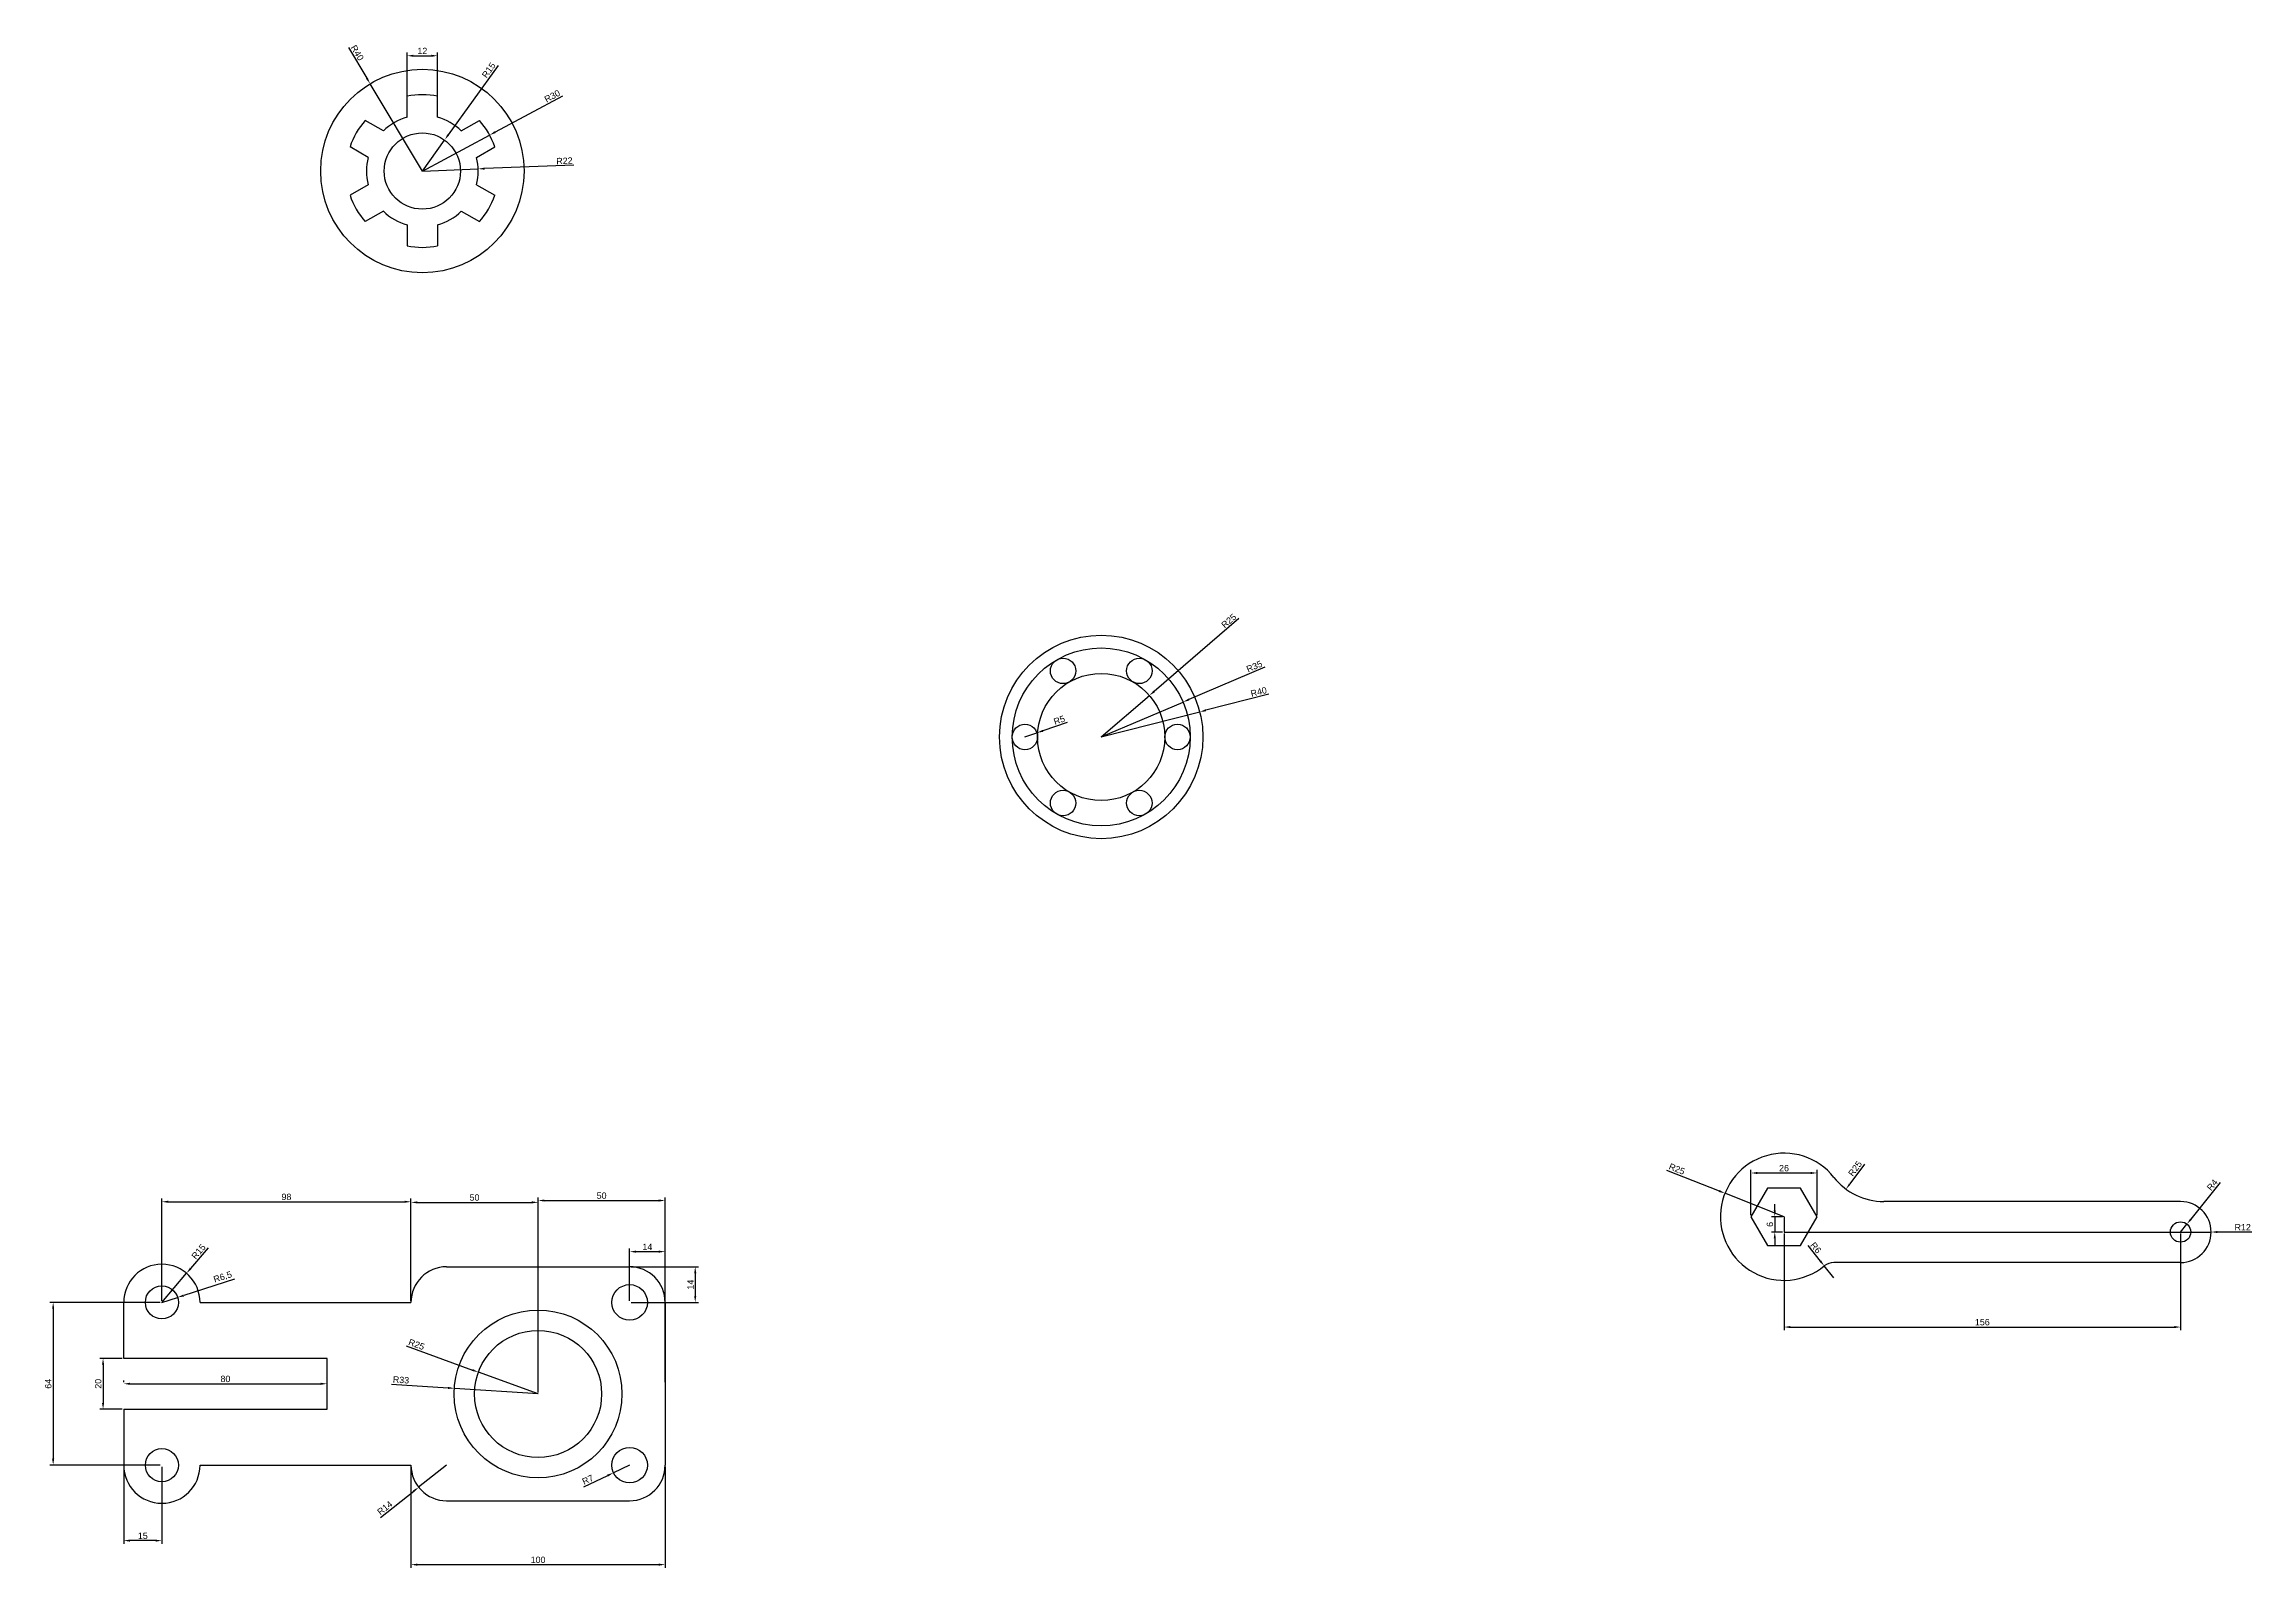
# Model space of a CAD drawing. Header units: millimetres. Extents: x 340 to 2726, y 2120 to 4769.
# Drawn here: x 1218 to 2086, y 2280 to 2879 of the extents above; entities that cross this region are included whole.
import ezdxf

# ---------------------------------------------------------------- set-up
doc = ezdxf.new("R2010")
doc.units = ezdxf.units.MM
doc.styles.get("Standard").update_dxf_attribs({"font": 'arial.ttf'})
doc.dimstyles.new('ISO-25', dxfattribs={"dimtxt": 2.5, "dimasz": 2.5, "dimexe": 1.25, "dimexo": 0.625, "dimtad": 1, "dimtxsty": 'Standard', "dimcen": 2.5, "dimadec": 0, "dimazin": 0, "dimtfac": 1, "dimtmove": 0, "dimatfit": 3, "dimfxl": 1, "dimarcsym": 0})

# ---------------------------------------------------------------- blocks, each defined once
blk = doc.blocks.new('*D47')
at = {"color": 0, "lineweight": -2, "transparency": 16777216}
for p, q in [((1248.62, 2362.68), (1239.86, 2362.68)), ((1241.11, 2360.18), (1241.11, 2345.18)), ((1248.62, 2342.68), (1239.86, 2342.68))]:
    blk.add_line(p, q, dxfattribs=at)
at = {"color": 0, "transparency": 16777216}
for points in [[(1240.69, 2360.18), (1241.53, 2360.18), (1241.11, 2362.68)], [(1240.69, 2345.18), (1241.53, 2345.18), (1241.11, 2342.68)]]:
    blk.add_solid(points, dxfattribs=at)
at = {"layer": 'Defpoints', "color": 0, "transparency": 16777216}
for p in [(1249.24, 2362.68), (1241.11, 2342.68), (1249.24, 2342.68)]:
    blk.add_point(p, dxfattribs=at)
at = {"color": 0, "transparency": 16777216, "insert": (1239.21, 2352.68), "char_height": 2.5, "attachment_point": 5, "rotation": 90}
blk.add_mtext('20', dxfattribs=at)
blk = doc.blocks.new('*D48')
at = {"color": 0, "lineweight": -2, "transparency": 16777216}
for p, q in [((1249.24, 2353.3), (1249.24, 2353.93)), ((1329.24, 2353.3), (1329.24, 2353.93)), ((1251.74, 2352.68), (1326.74, 2352.68))]:
    blk.add_line(p, q, dxfattribs=at)
at = {"color": 0, "transparency": 16777216}
for points in [[(1251.74, 2353.1), (1251.74, 2352.26), (1249.24, 2352.68)], [(1326.74, 2353.1), (1326.74, 2352.26), (1329.24, 2352.68)]]:
    blk.add_solid(points, dxfattribs=at)
at = {"layer": 'Defpoints', "color": 0, "transparency": 16777216}
for p in [(1249.24, 2352.68), (1329.24, 2352.68), (1329.24, 2352.68)]:
    blk.add_point(p, dxfattribs=at)
at = {"color": 0, "transparency": 16777216, "insert": (1289.24, 2354.58), "char_height": 2.5, "attachment_point": 5}
blk.add_mtext('80', dxfattribs=at)
blk = doc.blocks.new('*D49')
at = {"color": 0, "lineweight": -2, "transparency": 16777216}
for p, q in [((1263.62, 2384.68), (1220.23, 2384.68)), ((1221.48, 2382.18), (1221.48, 2323.18)), ((1263.62, 2320.68), (1220.23, 2320.68))]:
    blk.add_line(p, q, dxfattribs=at)
at = {"color": 0, "transparency": 16777216}
for points in [[(1221.06, 2382.18), (1221.89, 2382.18), (1221.48, 2384.68)], [(1221.06, 2323.18), (1221.89, 2323.18), (1221.48, 2320.68)]]:
    blk.add_solid(points, dxfattribs=at)
at = {"layer": 'Defpoints', "color": 0, "transparency": 16777216}
for p in [(1264.24, 2384.68), (1221.48, 2320.68), (1264.24, 2320.68)]:
    blk.add_point(p, dxfattribs=at)
at = {"color": 0, "transparency": 16777216, "insert": (1219.57, 2352.68), "char_height": 2.5, "attachment_point": 5, "rotation": 90}
blk.add_mtext('64', dxfattribs=at)
blk = doc.blocks.new('*D50')
at = {"color": 0, "lineweight": -2, "transparency": 16777216}
for p, q in [((1249.24, 2320.05), (1249.24, 2289.75)), ((1264.24, 2320.05), (1264.24, 2289.75)), ((1261.74, 2291), (1251.74, 2291))]:
    blk.add_line(p, q, dxfattribs=at)
at = {"color": 0, "transparency": 16777216}
for points in [[(1251.74, 2291.42), (1251.74, 2290.59), (1249.24, 2291)], [(1261.74, 2291.42), (1261.74, 2290.59), (1264.24, 2291)]]:
    blk.add_solid(points, dxfattribs=at)
at = {"layer": 'Defpoints', "color": 0, "transparency": 16777216}
for p in [(1249.24, 2320.68), (1264.24, 2320.68), (1249.24, 2291)]:
    blk.add_point(p, dxfattribs=at)
at = {"color": 0, "transparency": 16777216, "insert": (1256.74, 2292.9), "char_height": 2.5, "attachment_point": 5}
blk.add_mtext('15', dxfattribs=at)
blk = doc.blocks.new('*D51')
at = {"color": 0, "lineweight": -2, "transparency": 16777216}
for p, q in [((1264.24, 2385.3), (1264.24, 2425.51)), ((1266.74, 2424.26), (1359.74, 2424.26)), ((1362.24, 2385.3), (1362.24, 2425.51))]:
    blk.add_line(p, q, dxfattribs=at)
at = {"color": 0, "transparency": 16777216}
for points in [[(1266.74, 2424.68), (1266.74, 2423.85), (1264.24, 2424.26)], [(1359.74, 2424.68), (1359.74, 2423.85), (1362.24, 2424.26)]]:
    blk.add_solid(points, dxfattribs=at)
at = {"layer": 'Defpoints', "color": 0, "transparency": 16777216}
for p in [(1362.24, 2424.26), (1264.24, 2384.68), (1362.24, 2384.68)]:
    blk.add_point(p, dxfattribs=at)
at = {"color": 0, "transparency": 16777216, "insert": (1313.24, 2426.16), "char_height": 2.5, "attachment_point": 5}
blk.add_mtext('98', dxfattribs=at)
blk = doc.blocks.new('*D52')
at = {"color": 0, "lineweight": -2, "transparency": 16777216}
for p, q in [((1362.24, 2385.3), (1362.24, 2425.27)), ((1364.74, 2424.02), (1409.74, 2424.02)), ((1412.24, 2349.3), (1412.24, 2425.27))]:
    blk.add_line(p, q, dxfattribs=at)
at = {"color": 0, "transparency": 16777216}
for points in [[(1364.74, 2424.44), (1364.74, 2423.6), (1362.24, 2424.02)], [(1409.74, 2424.44), (1409.74, 2423.6), (1412.24, 2424.02)]]:
    blk.add_solid(points, dxfattribs=at)
at = {"layer": 'Defpoints', "color": 0, "transparency": 16777216}
for p in [(1412.24, 2424.02), (1362.24, 2384.68), (1412.24, 2348.68)]:
    blk.add_point(p, dxfattribs=at)
at = {"color": 0, "transparency": 16777216, "insert": (1387.24, 2425.92), "char_height": 2.5, "attachment_point": 5}
blk.add_mtext('50', dxfattribs=at)
blk = doc.blocks.new('*D53')
at = {"color": 0, "lineweight": -2, "transparency": 16777216}
for p, q in [((1412.24, 2349.3), (1412.24, 2426)), ((1414.74, 2424.75), (1459.74, 2424.75)), ((1462.24, 2353.3), (1462.24, 2426))]:
    blk.add_line(p, q, dxfattribs=at)
at = {"color": 0, "transparency": 16777216}
for points in [[(1414.74, 2425.16), (1414.74, 2424.33), (1412.24, 2424.75)], [(1459.74, 2425.16), (1459.74, 2424.33), (1462.24, 2424.75)]]:
    blk.add_solid(points, dxfattribs=at)
at = {"layer": 'Defpoints', "color": 0, "transparency": 16777216}
for p in [(1462.24, 2424.75), (1412.24, 2348.68), (1462.24, 2352.68)]:
    blk.add_point(p, dxfattribs=at)
at = {"color": 0, "transparency": 16777216, "insert": (1437.24, 2426.65), "char_height": 2.5, "attachment_point": 5}
blk.add_mtext('50', dxfattribs=at)
blk = doc.blocks.new('*D54')
at = {"color": 0, "lineweight": -2, "transparency": 16777216}
for p, q in [((1448.24, 2385.3), (1448.24, 2405.89)), ((1462.24, 2385.3), (1462.24, 2405.89)), ((1450.74, 2404.64), (1459.74, 2404.64))]:
    blk.add_line(p, q, dxfattribs=at)
at = {"color": 0, "transparency": 16777216}
for points in [[(1450.74, 2405.05), (1450.74, 2404.22), (1448.24, 2404.64)], [(1459.74, 2405.05), (1459.74, 2404.22), (1462.24, 2404.64)]]:
    blk.add_solid(points, dxfattribs=at)
at = {"layer": 'Defpoints', "color": 0, "transparency": 16777216}
for p in [(1462.24, 2404.64), (1448.24, 2384.68), (1462.24, 2384.68)]:
    blk.add_point(p, dxfattribs=at)
at = {"color": 0, "transparency": 16777216, "insert": (1455.24, 2406.52), "char_height": 2.5, "attachment_point": 5}
blk.add_mtext('14', dxfattribs=at)
blk = doc.blocks.new('*D55')
at = {"color": 0, "lineweight": -2, "transparency": 16777216}
for p, q in [((1448.87, 2398.68), (1475.31, 2398.68)), ((1474.06, 2396.18), (1474.06, 2387.18)), ((1448.87, 2384.68), (1475.31, 2384.68))]:
    blk.add_line(p, q, dxfattribs=at)
at = {"color": 0, "transparency": 16777216}
for points in [[(1473.65, 2396.18), (1474.48, 2396.18), (1474.06, 2398.68)], [(1473.65, 2387.18), (1474.48, 2387.18), (1474.06, 2384.68)]]:
    blk.add_solid(points, dxfattribs=at)
at = {"layer": 'Defpoints', "color": 0, "transparency": 16777216}
for p in [(1448.24, 2398.68), (1448.24, 2384.68), (1474.06, 2384.68)]:
    blk.add_point(p, dxfattribs=at)
at = {"color": 0, "transparency": 16777216, "insert": (1472.18, 2391.68), "char_height": 2.5, "attachment_point": 5, "rotation": 90}
blk.add_mtext('14', dxfattribs=at)
blk = doc.blocks.new('*D56')
at = {"color": 0, "lineweight": -2, "transparency": 16777216}
for p, q in [((1362.24, 2320.05), (1362.24, 2280.3)), ((1462.24, 2320.05), (1462.24, 2280.3)), ((1364.74, 2281.55), (1459.74, 2281.55))]:
    blk.add_line(p, q, dxfattribs=at)
at = {"color": 0, "transparency": 16777216}
for points in [[(1364.74, 2281.97), (1364.74, 2281.14), (1362.24, 2281.55)], [(1459.74, 2281.97), (1459.74, 2281.14), (1462.24, 2281.55)]]:
    blk.add_solid(points, dxfattribs=at)
at = {"layer": 'Defpoints', "color": 0, "transparency": 16777216}
for p in [(1362.24, 2320.68), (1462.24, 2320.68), (1462.24, 2281.55)]:
    blk.add_point(p, dxfattribs=at)
at = {"color": 0, "transparency": 16777216, "insert": (1412.24, 2283.45), "char_height": 2.5, "attachment_point": 5}
blk.add_mtext('100', dxfattribs=at)
blk = doc.blocks.new('*D57')
at = {"color": 0, "lineweight": -2, "transparency": 16777216}
for p, q in [((1282.48, 2406.19), (1275.56, 2398.03)), ((1264.24, 2384.68), (1273.94, 2396.12))]:
    blk.add_line(p, q, dxfattribs=at)
at = {"color": 0, "transparency": 16777216}
blk.add_solid([(1275.24, 2398.3), (1275.88, 2397.76), (1273.94, 2396.12)], dxfattribs=at)
at = {"layer": 'Defpoints', "color": 0, "transparency": 16777216}
for p in [(1273.94, 2396.12), (1264.24, 2384.68)]:
    blk.add_point(p, dxfattribs=at)
at = {"color": 0, "transparency": 16777216, "insert": (1278.69, 2404.66), "char_height": 2.5, "attachment_point": 5, "rotation": 49.70749}
blk.add_mtext('R15', dxfattribs=at)
blk = doc.blocks.new('*D58')
at = {"color": 0, "lineweight": -2, "transparency": 16777216}
for p, q in [((1292.78, 2393.77), (1272.82, 2387.41)), ((1264.24, 2384.68), (1270.44, 2386.65))]:
    blk.add_line(p, q, dxfattribs=at)
at = {"color": 0, "transparency": 16777216}
blk.add_solid([(1272.69, 2387.81), (1272.95, 2387.01), (1270.44, 2386.65)], dxfattribs=at)
at = {"layer": 'Defpoints', "color": 0, "transparency": 16777216}
for p in [(1264.24, 2384.68), (1270.44, 2386.65)]:
    blk.add_point(p, dxfattribs=at)
at = {"color": 0, "transparency": 16777216, "insert": (1288.22, 2394.55), "char_height": 2.5, "attachment_point": 5, "rotation": 17.67052}
blk.add_mtext('R6,5', dxfattribs=at)
blk = doc.blocks.new('*D59')
at = {"color": 0, "lineweight": -2, "transparency": 16777216}
for p, q in [((1376.24, 2320.68), (1365.26, 2312)), ((1350.27, 2300.15), (1363.3, 2310.45))]:
    blk.add_line(p, q, dxfattribs=at)
at = {"color": 0, "transparency": 16777216}
blk.add_solid([(1363.04, 2310.78), (1363.56, 2310.12), (1365.26, 2312)], dxfattribs=at)
at = {"layer": 'Defpoints', "color": 0, "transparency": 16777216}
for p in [(1376.24, 2320.68), (1365.26, 2312)]:
    blk.add_point(p, dxfattribs=at)
at = {"color": 0, "transparency": 16777216, "insert": (1351.94, 2303.87), "char_height": 2.5, "attachment_point": 5, "rotation": 38.31981}
blk.add_mtext('R14', dxfattribs=at)
blk = doc.blocks.new('*D60')
at = {"color": 0, "lineweight": -2, "transparency": 16777216}
for p, q in [((1448.24, 2320.68), (1441.92, 2317.69)), ((1430.22, 2312.17), (1439.65, 2316.62))]:
    blk.add_line(p, q, dxfattribs=at)
at = {"color": 0, "transparency": 16777216}
blk.add_solid([(1439.48, 2317), (1439.83, 2316.24), (1441.92, 2317.69)], dxfattribs=at)
at = {"layer": 'Defpoints', "color": 0, "transparency": 16777216}
for p in [(1448.24, 2320.68), (1441.92, 2317.69)]:
    blk.add_point(p, dxfattribs=at)
at = {"color": 0, "transparency": 16777216, "insert": (1431.81, 2314.99), "char_height": 2.5, "attachment_point": 5, "rotation": 25.28977}
blk.add_mtext('R7', dxfattribs=at)
blk = doc.blocks.new('*D61')
at = {"color": 0, "lineweight": -2, "transparency": 16777216}
for p, q in [((1360.37, 2367.6), (1386.41, 2358.1)), ((1412.24, 2348.68), (1388.76, 2357.24))]:
    blk.add_line(p, q, dxfattribs=at)
at = {"color": 0, "transparency": 16777216}
blk.add_solid([(1386.55, 2358.49), (1386.27, 2357.71), (1388.76, 2357.24)], dxfattribs=at)
at = {"layer": 'Defpoints', "color": 0, "transparency": 16777216}
for p in [(1388.76, 2357.24), (1412.24, 2348.68)]:
    blk.add_point(p, dxfattribs=at)
at = {"color": 0, "transparency": 16777216, "insert": (1364.42, 2368.14), "char_height": 2.5, "attachment_point": 5, "rotation": 339.9664}
blk.add_mtext('R25', dxfattribs=at)
blk = doc.blocks.new('*D62')
at = {"color": 0, "lineweight": -2, "transparency": 16777216}
for p, q in [((1354.59, 2352.54), (1376.82, 2351.05)), ((1412.24, 2348.68), (1379.32, 2350.89))]:
    blk.add_line(p, q, dxfattribs=at)
at = {"color": 0, "transparency": 16777216}
blk.add_solid([(1376.85, 2351.47), (1376.8, 2350.64), (1379.32, 2350.89)], dxfattribs=at)
at = {"layer": 'Defpoints', "color": 0, "transparency": 16777216}
for p in [(1379.32, 2350.89), (1412.24, 2348.68)]:
    blk.add_point(p, dxfattribs=at)
at = {"color": 0, "transparency": 16777216, "insert": (1358.32, 2354.2), "char_height": 2.5, "attachment_point": 5, "rotation": 356.16524}
blk.add_mtext('R33', dxfattribs=at)
blk = doc.blocks.new('*D76')
at = {"color": 0, "lineweight": -2, "transparency": 16777216}
for p, q in [((1687.97, 2653.61), (1654.63, 2624.96)), ((1633.77, 2607.04), (1652.73, 2623.33))]:
    blk.add_line(p, q, dxfattribs=at)
at = {"color": 0, "transparency": 16777216}
blk.add_solid([(1654.36, 2625.28), (1654.9, 2624.65), (1652.73, 2623.33)], dxfattribs=at)
at = {"layer": 'Defpoints', "color": 0, "transparency": 16777216}
for p in [(1652.73, 2623.33), (1633.77, 2607.04)]:
    blk.add_point(p, dxfattribs=at)
at = {"color": 0, "transparency": 16777216, "insert": (1683.98, 2652.69), "char_height": 2.5, "attachment_point": 5, "rotation": 40.66744}
blk.add_mtext('R25', dxfattribs=at)
blk = doc.blocks.new('*D77')
at = {"color": 0, "lineweight": -2, "transparency": 16777216}
for p, q in [((1698.09, 2634.47), (1668.26, 2621.75)), ((1633.77, 2607.04), (1665.96, 2620.77))]:
    blk.add_line(p, q, dxfattribs=at)
at = {"color": 0, "transparency": 16777216}
blk.add_solid([(1668.1, 2622.13), (1668.43, 2621.37), (1665.96, 2620.77)], dxfattribs=at)
at = {"layer": 'Defpoints', "color": 0, "transparency": 16777216}
for p in [(1665.96, 2620.77), (1633.77, 2607.04)]:
    blk.add_point(p, dxfattribs=at)
at = {"color": 0, "transparency": 16777216, "insert": (1694.02, 2634.8), "char_height": 2.5, "attachment_point": 5, "rotation": 23.09051}
blk.add_mtext('R35', dxfattribs=at)
blk = doc.blocks.new('*D78')
at = {"color": 0, "lineweight": -2, "transparency": 16777216}
for p, q in [((1699.7, 2623.82), (1674.96, 2617.53)), ((1633.77, 2607.04), (1672.53, 2616.91))]:
    blk.add_line(p, q, dxfattribs=at)
at = {"color": 0, "transparency": 16777216}
blk.add_solid([(1674.85, 2617.93), (1675.06, 2617.12), (1672.53, 2616.91)], dxfattribs=at)
at = {"layer": 'Defpoints', "color": 0, "transparency": 16777216}
for p in [(1672.53, 2616.91), (1633.77, 2607.04)]:
    blk.add_point(p, dxfattribs=at)
at = {"color": 0, "transparency": 16777216, "insert": (1695.74, 2624.78), "char_height": 2.5, "attachment_point": 5, "rotation": 14.2792}
blk.add_mtext('R40', dxfattribs=at)
blk = doc.blocks.new('*U81')
at = {"color": 2}
blk.add_circle((0, 0), 5, dxfattribs=at)
blk = doc.blocks.new('*U82')
at = {"color": 0, "linetype": 'ByBlock', "lineweight": -2, "transparency": 16777216}
for p, rotation in [((1618.77, 2633.02), 299.9999999999999), ((1648.77, 2633.02), 240), ((1663.77, 2607.04), 180), ((1618.77, 2581.06), 59.99999999999999), ((1648.77, 2581.06), 120)]:
    blk.add_blockref('*U81', p, dxfattribs=dict(at, rotation=rotation))
blk.add_blockref('*U81', (1603.77, 2607.04), dxfattribs=at)
blk = doc.blocks.new('*D83')
at = {"color": 0, "lineweight": -2, "transparency": 16777216}
for p, q in [((1603.77, 2607.04), (1608.5, 2608.66)), ((1620.4, 2612.74), (1610.86, 2609.47))]:
    blk.add_line(p, q, dxfattribs=at)
at = {"color": 0, "transparency": 16777216}
blk.add_solid([(1610.73, 2609.87), (1611, 2609.08), (1608.5, 2608.66)], dxfattribs=at)
at = {"layer": 'Defpoints', "color": 0, "transparency": 16777216}
for p in [(1603.77, 2607.04), (1608.5, 2608.66)]:
    blk.add_point(p, dxfattribs=at)
at = {"color": 0, "transparency": 16777216, "insert": (1617.28, 2613.68), "char_height": 2.5, "attachment_point": 5, "rotation": 18.91382}
blk.add_mtext('R5', dxfattribs=at)
blk = doc.blocks.new('*U84')
at = {"color": 222, "true_color": 0xb300a1}
for p, q in [((-6, -4.11), (-6, 4.11)), ((6, -4.11), (6, 4.11))]:
    blk.add_line(p, q, dxfattribs=at)
blk = doc.blocks.new('*U85')
at = {"color": 0, "linetype": 'ByBlock', "lineweight": -2, "transparency": 16777216}
blk.add_blockref('*U84', (1366.71, 2854.87), dxfattribs=at)
for p, rotation in [((1344.82, 2842.23), 59.99999999999999), ((1388.61, 2842.23), 299.9999999999999), ((1344.82, 2816.95), 120), ((1388.61, 2816.95), 240), ((1366.71, 2804.31), 180)]:
    blk.add_blockref('*U84', p, dxfattribs=dict(at, rotation=rotation))
blk = doc.blocks.new('*D86')
at = {"color": 0, "lineweight": -2, "transparency": 16777216}
for p, q in [((1421.9, 2859.09), (1395.38, 2844.91)), ((1366.71, 2829.59), (1393.17, 2843.73))]:
    blk.add_line(p, q, dxfattribs=at)
at = {"color": 0, "transparency": 16777216}
blk.add_solid([(1395.18, 2845.28), (1395.57, 2844.55), (1393.17, 2843.73)], dxfattribs=at)
at = {"layer": 'Defpoints', "color": 0, "transparency": 16777216}
for p in [(1393.17, 2843.73), (1366.71, 2829.59)]:
    blk.add_point(p, dxfattribs=at)
at = {"color": 0, "transparency": 16777216, "insert": (1417.82, 2859.07), "char_height": 2.5, "attachment_point": 5, "rotation": 28.1267}
blk.add_mtext('R30', dxfattribs=at)
blk = doc.blocks.new('*D87')
at = {"color": 0, "lineweight": -2, "transparency": 16777216}
for p, q in [((1426.27, 2831.88), (1391.2, 2830.53)), ((1366.71, 2829.59), (1388.7, 2830.44))]:
    blk.add_line(p, q, dxfattribs=at)
at = {"color": 0, "transparency": 16777216}
blk.add_solid([(1391.18, 2830.95), (1391.21, 2830.12), (1388.7, 2830.44)], dxfattribs=at)
at = {"layer": 'Defpoints', "color": 0, "transparency": 16777216}
for p in [(1366.71, 2829.59), (1388.7, 2830.44)]:
    blk.add_point(p, dxfattribs=at)
at = {"color": 0, "transparency": 16777216, "insert": (1422.61, 2833.62), "char_height": 2.5, "attachment_point": 5, "rotation": 2.20412}
blk.add_mtext('R22', dxfattribs=at)
blk = doc.blocks.new('*D88')
at = {"color": 0, "lineweight": -2, "transparency": 16777216}
for p, q in [((1396.49, 2871.08), (1376.92, 2843.81)), ((1366.71, 2829.59), (1375.46, 2841.78))]:
    blk.add_line(p, q, dxfattribs=at)
at = {"color": 0, "transparency": 16777216}
blk.add_solid([(1376.58, 2844.05), (1377.26, 2843.57), (1375.46, 2841.78)], dxfattribs=at)
at = {"layer": 'Defpoints', "color": 0, "transparency": 16777216}
for p in [(1375.46, 2841.78), (1366.71, 2829.59)]:
    blk.add_point(p, dxfattribs=at)
at = {"color": 0, "transparency": 16777216, "insert": (1392.84, 2869.25), "char_height": 2.5, "attachment_point": 5, "rotation": 54.33028}
blk.add_mtext('R15', dxfattribs=at)
blk = doc.blocks.new('*D89')
at = {"color": 0, "lineweight": -2, "transparency": 16777216}
for p, q in [((1337.63, 2878.21), (1344.9, 2866.06)), ((1366.71, 2829.59), (1346.18, 2863.92))]:
    blk.add_line(p, q, dxfattribs=at)
at = {"color": 0, "transparency": 16777216}
blk.add_solid([(1345.25, 2866.28), (1344.54, 2865.85), (1346.18, 2863.92)], dxfattribs=at)
at = {"layer": 'Defpoints', "color": 0, "transparency": 16777216}
for p in [(1346.18, 2863.92), (1366.71, 2829.59)]:
    blk.add_point(p, dxfattribs=at)
at = {"color": 0, "transparency": 16777216, "insert": (1341.12, 2876.09), "char_height": 2.5, "attachment_point": 5, "rotation": 300.88575}
blk.add_mtext('R40', dxfattribs=at)
blk = doc.blocks.new('*D90')
at = {"color": 0, "lineweight": -2, "transparency": 16777216}
for p, q in [((1360.71, 2855.5), (1360.71, 2876.18)), ((1363.21, 2874.93), (1370.21, 2874.93)), ((1372.71, 2855.5), (1372.71, 2876.18))]:
    blk.add_line(p, q, dxfattribs=at)
at = {"color": 0, "transparency": 16777216}
for points in [[(1363.21, 2875.34), (1363.21, 2874.51), (1360.71, 2874.93)], [(1370.21, 2875.34), (1370.21, 2874.51), (1372.71, 2874.93)]]:
    blk.add_solid(points, dxfattribs=at)
at = {"layer": 'Defpoints', "color": 0, "transparency": 16777216}
for p in [(1372.71, 2874.93), (1360.71, 2854.87), (1372.71, 2854.87)]:
    blk.add_point(p, dxfattribs=at)
at = {"color": 0, "transparency": 16777216, "insert": (1366.71, 2876.81), "char_height": 2.5, "attachment_point": 5}
blk.add_mtext('12', dxfattribs=at)
blk = doc.blocks.new('*D91')
at = {"color": 0, "lineweight": -2, "transparency": 16777216}
for p, q in [((1898.75, 2420.86), (1898.75, 2423.36)), ((1901.77, 2418.36), (1897.5, 2418.36)), ((1898.75, 2418.36), (1898.75, 2412.36)), ((1901.77, 2412.36), (1897.5, 2412.36)), ((1898.75, 2409.86), (1898.75, 2407.36))]:
    blk.add_line(p, q, dxfattribs=at)
at = {"color": 0, "transparency": 16777216}
for points in [[(1898.34, 2420.86), (1899.17, 2420.86), (1898.75, 2418.36)], [(1898.34, 2409.86), (1899.17, 2409.86), (1898.75, 2412.36)]]:
    blk.add_solid(points, dxfattribs=at)
at = {"layer": 'Defpoints', "color": 0, "transparency": 16777216}
for p in [(1902.4, 2418.36), (1898.75, 2412.36), (1902.4, 2412.36)]:
    blk.add_point(p, dxfattribs=at)
at = {"color": 0, "transparency": 16777216, "insert": (1896.85, 2415.36), "char_height": 2.5, "attachment_point": 5, "rotation": 90}
blk.add_mtext('6', dxfattribs=at)
blk = doc.blocks.new('*D93')
at = {"color": 0, "lineweight": -2, "transparency": 16777216}
for p, q in [((1902.4, 2411.73), (1902.4, 2373.74)), ((2058.4, 2411.73), (2058.4, 2373.74)), ((1904.9, 2374.99), (2055.9, 2374.99))]:
    blk.add_line(p, q, dxfattribs=at)
at = {"color": 0, "transparency": 16777216}
for points in [[(1904.9, 2375.4), (1904.9, 2374.57), (1902.4, 2374.99)], [(2055.9, 2375.4), (2055.9, 2374.57), (2058.4, 2374.99)]]:
    blk.add_solid(points, dxfattribs=at)
at = {"layer": 'Defpoints', "color": 0, "transparency": 16777216}
for p in [(1902.4, 2412.36), (2058.4, 2412.36), (2058.4, 2374.99)]:
    blk.add_point(p, dxfattribs=at)
at = {"color": 0, "transparency": 16777216, "insert": (1980.4, 2376.89), "char_height": 2.5, "attachment_point": 5}
blk.add_mtext('156', dxfattribs=at)
blk = doc.blocks.new('*D94')
at = {"color": 0, "lineweight": -2, "transparency": 16777216}
for p, q in [((1856.19, 2436.71), (1876.84, 2428.51)), ((1902.4, 2418.36), (1879.16, 2427.59))]:
    blk.add_line(p, q, dxfattribs=at)
at = {"color": 0, "transparency": 16777216}
blk.add_solid([(1876.99, 2428.9), (1876.68, 2428.12), (1879.16, 2427.59)], dxfattribs=at)
at = {"layer": 'Defpoints', "color": 0, "transparency": 16777216}
for p in [(1879.16, 2427.59), (1902.4, 2418.36)]:
    blk.add_point(p, dxfattribs=at)
at = {"color": 0, "transparency": 16777216, "insert": (1860.25, 2437.14), "char_height": 2.5, "attachment_point": 5, "rotation": 338.3339}
blk.add_mtext('R25', dxfattribs=at)
blk = doc.blocks.new('*D95')
at = {"color": 0, "lineweight": -2, "transparency": 16777216}
for p, q in [((2073.98, 2431.78), (2062.46, 2417.43)), ((2058.4, 2412.36), (2060.9, 2415.48))]:
    blk.add_line(p, q, dxfattribs=at)
at = {"color": 0, "transparency": 16777216}
blk.add_solid([(2062.14, 2417.69), (2062.79, 2417.17), (2060.9, 2415.48)], dxfattribs=at)
at = {"layer": 'Defpoints', "color": 0, "transparency": 16777216}
for p in [(2060.9, 2415.48), (2058.4, 2412.36)]:
    blk.add_point(p, dxfattribs=at)
at = {"color": 0, "transparency": 16777216, "insert": (2070.86, 2430.89), "char_height": 2.5, "attachment_point": 5, "rotation": 51.25996}
blk.add_mtext('R4', dxfattribs=at)
blk = doc.blocks.new('*D96')
at = {"color": 0, "lineweight": -2, "transparency": 16777216}
for p, q in [((2058.4, 2412.36), (2070.4, 2412.36)), ((2086.43, 2412.36), (2072.9, 2412.36))]:
    blk.add_line(p, q, dxfattribs=at)
at = {"color": 0, "transparency": 16777216}
blk.add_solid([(2072.9, 2412.77), (2072.9, 2411.94), (2070.4, 2412.36)], dxfattribs=at)
at = {"layer": 'Defpoints', "color": 0, "transparency": 16777216}
for p in [(2058.4, 2412.36), (2070.4, 2412.36)]:
    blk.add_point(p, dxfattribs=at)
at = {"color": 0, "transparency": 16777216, "insert": (2082.83, 2414.24), "char_height": 2.5, "attachment_point": 5}
blk.add_mtext('R12', dxfattribs=at)
blk = doc.blocks.new('*D97')
at = {"color": 0, "lineweight": -2, "transparency": 16777216}
for p, q in [((1911.77, 2407.01), (1916.67, 2400.96)), ((1922.02, 2394.36), (1918.24, 2399.02))]:
    blk.add_line(p, q, dxfattribs=at)
at = {"color": 0, "transparency": 16777216}
blk.add_solid([(1916.99, 2401.22), (1916.34, 2400.7), (1918.24, 2399.02)], dxfattribs=at)
at = {"layer": 'Defpoints', "color": 0, "transparency": 16777216}
for p in [(1918.24, 2399.02), (1922.02, 2394.36)]:
    blk.add_point(p, dxfattribs=at)
at = {"color": 0, "transparency": 16777216, "insert": (1914.91, 2406.15), "char_height": 2.5, "attachment_point": 5, "rotation": 309.00452}
blk.add_mtext('R6', dxfattribs=at)
blk = doc.blocks.new('*D98')
at = {"color": 0, "lineweight": -2, "transparency": 16777216}
blk.add_line((1934.05, 2439.09), (1928.27, 2431.25), dxfattribs=at)
at = {"color": 0, "transparency": 16777216}
blk.add_solid([(1927.93, 2431.5), (1928.6, 2431), (1926.78, 2429.24)], dxfattribs=at)
at = {"layer": 'Defpoints', "color": 0, "transparency": 16777216}
for p in [(1941.63, 2449.36), (1926.78, 2429.24)]:
    blk.add_point(p, dxfattribs=at)
at = {"color": 0, "transparency": 16777216, "insert": (1930.37, 2437.31), "char_height": 2.5, "attachment_point": 5, "rotation": 53.57516}
blk.add_mtext('R25', dxfattribs=at)
blk = doc.blocks.new('*D99')
at = {"color": 0, "lineweight": -2, "transparency": 16777216}
for p, q in [((1889.4, 2418.98), (1889.4, 2436.83)), ((1891.9, 2435.58), (1912.9, 2435.58)), ((1915.4, 2418.98), (1915.4, 2436.83))]:
    blk.add_line(p, q, dxfattribs=at)
at = {"color": 0, "transparency": 16777216}
for points in [[(1891.9, 2435.99), (1891.9, 2435.16), (1889.4, 2435.58)], [(1912.9, 2435.99), (1912.9, 2435.16), (1915.4, 2435.58)]]:
    blk.add_solid(points, dxfattribs=at)
at = {"layer": 'Defpoints', "color": 0, "transparency": 16777216}
for p in [(1915.4, 2435.58), (1889.4, 2418.36), (1915.4, 2418.36)]:
    blk.add_point(p, dxfattribs=at)
at = {"color": 0, "transparency": 16777216, "insert": (1902.4, 2437.48), "char_height": 2.5, "attachment_point": 5}
blk.add_mtext('26', dxfattribs=at)

msp = doc.modelspace()

# ---------------------------------------------------------------- linework, layer by layer
at = {"color": 6}
for p, q in [((2058.395, 2424.356), (1941.625, 2424.356)), ((1902.395, 2418.356), (1902.395, 2412.356)), ((1902.395, 2412.356), (2058.395, 2412.356)), ((2058.395, 2400.356), (1922.017, 2400.356))]:
    msp.add_line(p, q, dxfattribs=at)
at = {"color": 244, "true_color": 0x991b1e}
for p, q in [((1376.244, 2398.679), (1448.244, 2398.679)), ((1249.244, 2362.679), (1249.244, 2384.679)), ((1279.244, 2384.679), (1362.244, 2384.679)), ((1462.244, 2384.679), (1462.244, 2320.679)), ((1249.244, 2342.679), (1249.244, 2320.679)), ((1279.244, 2320.679), (1362.244, 2320.679)), ((1376.244, 2306.679), (1448.244, 2306.679))]:
    msp.add_line(p, q, dxfattribs=at)
at = {"color": 6}
msp.add_lwpolyline([(1895.895, 2429.614), (1889.395, 2418.356), (1895.895, 2407.098), (1908.895, 2407.098), (1915.395, 2418.356), (1908.895, 2429.614)], close=True, dxfattribs=at)
at = {"color": 244, "true_color": 0x991b1e}
msp.add_lwpolyline([(1249.244, 2342.679), (1329.244, 2342.679), (1329.244, 2362.679), (1249.244, 2362.679)], dxfattribs=at)
at = {"color": 222, "true_color": 0xb300a1}
for radius in [40, 15]:
    msp.add_circle((1366.714, 2829.592), radius, dxfattribs=at)
at = {"color": 2}
for radius in [40, 35, 25]:
    msp.add_circle((1633.769, 2607.043), radius, dxfattribs=at)
at = {"color": 6}
msp.add_circle((2058.395, 2412.356), 4, dxfattribs=at)
at = {"color": 244, "true_color": 0x991b1e}
for centre, radius in [((1264.244, 2384.679), 6.5), ((1448.244, 2384.679), 7), ((1412.244, 2348.679), 33), ((1412.244, 2348.679), 25), ((1448.244, 2320.679), 7), ((1264.244, 2320.679), 6.5)]:
    msp.add_circle(centre, radius, dxfattribs=at)
at = {"color": 222, "true_color": 0xb300a1}
for radius, start, end in [(30, 78.463041, 101.536959), (30, 138.463041, 161.536959), (22, 105.82662, 134.17338), (22, 45.82662, 74.17338), (30, 18.463041, 41.536959), (22, 165.82662, 194.17338), (22, 345.82662, 14.17338), (30, 198.463041, 221.536959), (30, 318.463041, 341.536959), (22, 225.82662, 254.17338), (22, 285.82662, 314.17338), (30, 258.463041, 281.536959)]:
    msp.add_arc((1366.714, 2829.592), radius, start, end, dxfattribs=at)
at = {"color": 6}
for centre, radius, start, end in [((1902.395, 2418.356), 25, 38.316134, 309.268026), ((1941.625, 2449.356), 25, 218.316134, 270), ((2058.395, 2412.356), 12, 270, 90), ((1922.017, 2394.356), 6, 90, 129.268026)]:
    msp.add_arc(centre, radius, start, end, dxfattribs=at)
at = {"color": 244, "true_color": 0x991b1e}
for centre, radius, start, end in [((1264.244, 2384.679), 15, 0, 180), ((1376.244, 2384.679), 14, 90, 180), ((1448.244, 2384.679), 14, 0, 90), ((1264.244, 2320.679), 15, 180, 0), ((1376.244, 2320.679), 14, 180, 270), ((1448.244, 2320.679), 14, 270, 0)]:
    msp.add_arc(centre, radius, start, end, dxfattribs=at)

# ---------------------------------------------------------------- block references
at = {"color": 222, "true_color": 0xb300a1}
msp.add_blockref('*U85', (0, 0), dxfattribs=at)
at = {"color": 2}
msp.add_blockref('*U82', (0, 0), dxfattribs=at)

# ---------------------------------------------------------------- dimensions: what is measured, and where the dimension line sits
at = {"color": 6}
for mpoint, picture, middle in [((1346.181, 2863.919), '*D89', (1339.484, 2875.115)), ((1375.46, 2841.778), '*D88', (1394.381, 2868.138)), ((1393.171, 2843.734), '*D86', (1418.717, 2857.39)), ((1388.697, 2830.438), '*D87', (1422.678, 2831.746))]:
    dim = msp.add_radius_dim(center=(1366.714, 2829.592), mpoint=mpoint, dimstyle='ISO-25', dxfattribs=at)
    dim.commit()
    dim.dimension.update_dxf_attribs({"geometry": picture, "text_midpoint": middle, "dimtype": 164})
dim = msp.add_linear_dim(base=(1372.714, 2874.926), p1=(1360.714, 2854.872), p2=(1372.714, 2854.872), dimstyle='ISO-25', dxfattribs=at)
dim.commit()
dim.dimension.update_dxf_attribs({"geometry": '*D90', "text_midpoint": (1366.714, 2876.806)})
at = {"color": 114, "true_color": 0x139b48}
for center, mpoint, picture, middle in [((1633.769, 2607.043), (1652.731, 2623.335), '*D76', (1685.222, 2651.249)), ((1633.769, 2607.043), (1665.965, 2620.769), '*D77', (1694.761, 2633.047)), ((1633.769, 2607.043), (1672.533, 2616.909), '*D78', (1696.206, 2622.934)), ((1603.769, 2607.043), (1608.499, 2608.664), '*D83', (1617.891, 2611.882))]:
    dim = msp.add_radius_dim(center=center, mpoint=mpoint, dimstyle='ISO-25', dxfattribs=at)
    dim.commit()
    dim.dimension.update_dxf_attribs({"geometry": picture, "text_midpoint": middle, "dimtype": 164})
at = {"color": 143, "true_color": 0x7aafdf}
for center, mpoint, picture, middle in [((1941.625, 2449.356), (1926.781, 2429.24), '*D98', (1931.9, 2436.177)), ((1902.395, 2418.356), (1879.161, 2427.586), '*D94', (1859.553, 2435.376)), ((2058.395, 2412.356), (2060.898, 2415.476), '*D95', (2072.327, 2429.72)), ((2058.395, 2412.356), (2070.395, 2412.356), '*D96', (2082.834, 2412.356))]:
    dim = msp.add_radius_dim(center=center, mpoint=mpoint, dimstyle='ISO-25', dxfattribs=at)
    dim.commit()
    dim.dimension.update_dxf_attribs({"geometry": picture, "text_midpoint": middle, "dimtype": 164})
for base, p1, p2, picture, middle in [((1915.395, 2435.577), (1889.395, 2418.356), (1915.395, 2418.356), '*D99', (1902.395, 2437.479)), ((2058.395, 2374.987), (1902.395, 2412.356), (2058.395, 2412.356), '*D93', (1980.395, 2376.888))]:
    dim = msp.add_linear_dim(base=base, p1=p1, p2=p2, dimstyle='ISO-25', dxfattribs=at)
    dim.commit()
    dim.dimension.update_dxf_attribs({"geometry": picture, "text_midpoint": middle})
for base, p1, p2, picture, middle in [((1362.244, 2424.263), (1264.244, 2384.679), (1362.244, 2384.679), '*D51', (1313.244, 2426.164)), ((1412.244, 2424.021), (1362.244, 2384.679), (1412.244, 2348.679), '*D52', (1387.244, 2425.922)), ((1462.244, 2424.748), (1412.244, 2348.679), (1462.244, 2352.679), '*D53', (1437.244, 2426.649)), ((1462.244, 2404.637), (1448.244, 2384.679), (1462.244, 2384.679), '*D54', (1455.244, 2406.517)), ((1329.244, 2352.679), (1249.244, 2352.679), (1329.244, 2352.679), '*D48', (1289.244, 2354.581)), ((1249.244, 2291.002), (1264.244, 2320.679), (1249.244, 2320.679), '*D50', (1256.744, 2292.904)), ((1462.244, 2281.553), (1362.244, 2320.679), (1462.244, 2320.679), '*D56', (1412.244, 2283.454))]:
    dim = msp.add_linear_dim(base=base, p1=p1, p2=p2, dimstyle='ISO-25')
    dim.commit()
    dim.dimension.update_dxf_attribs({"geometry": picture, "text_midpoint": middle})
dim = msp.add_linear_dim(base=(1898.753, 2412.356), p1=(1902.395, 2418.356), p2=(1902.395, 2412.356), angle=90, dimstyle='ISO-25', dxfattribs=at)
dim.commit()
dim.dimension.update_dxf_attribs({"geometry": '*D91', "text_midpoint": (1896.852, 2415.356)})
for center, mpoint, picture, middle in [((1264.244, 2384.679), (1273.945, 2396.121), '*D57', (1280.138, 2403.426)), ((1264.244, 2384.679), (1270.438, 2386.652), '*D58', (1288.865, 2392.523)), ((1412.244, 2348.679), (1388.757, 2357.243), '*D61', (1363.768, 2366.355)), ((1412.244, 2348.679), (1379.318, 2350.886), '*D62', (1358.193, 2352.302)), ((1376.244, 2320.679), (1365.26, 2311.999), '*D59', (1353.103, 2302.39)), ((1448.244, 2320.679), (1441.915, 2317.689), '*D60', (1432.612, 2313.293))]:
    dim = msp.add_radius_dim(center=center, mpoint=mpoint, dimstyle='ISO-25')
    dim.commit()
    dim.dimension.update_dxf_attribs({"geometry": picture, "text_midpoint": middle, "dimtype": 164})
dim = msp.add_radius_dim(center=(1922.017, 2394.356), mpoint=(1918.24, 2399.018), dimstyle='ISO-25', dxfattribs=at)
dim.commit()
dim.dimension.update_dxf_attribs({"geometry": '*D97', "text_midpoint": (1914.909, 2406.152)})
for base, p1, p2, picture, middle in [((1474.063, 2384.679), (1448.244, 2398.679), (1448.244, 2384.679), '*D55', (1472.183, 2391.679)), ((1221.476, 2320.679), (1264.244, 2384.679), (1264.244, 2320.679), '*D49', (1219.575, 2352.679)), ((1241.111, 2342.679), (1249.244, 2362.679), (1249.244, 2342.679), '*D47', (1239.21, 2352.679))]:
    dim = msp.add_linear_dim(base=base, p1=p1, p2=p2, angle=90, dimstyle='ISO-25')
    dim.commit()
    dim.dimension.update_dxf_attribs({"geometry": picture, "text_midpoint": middle})

doc.saveas('drawing.dxf')
